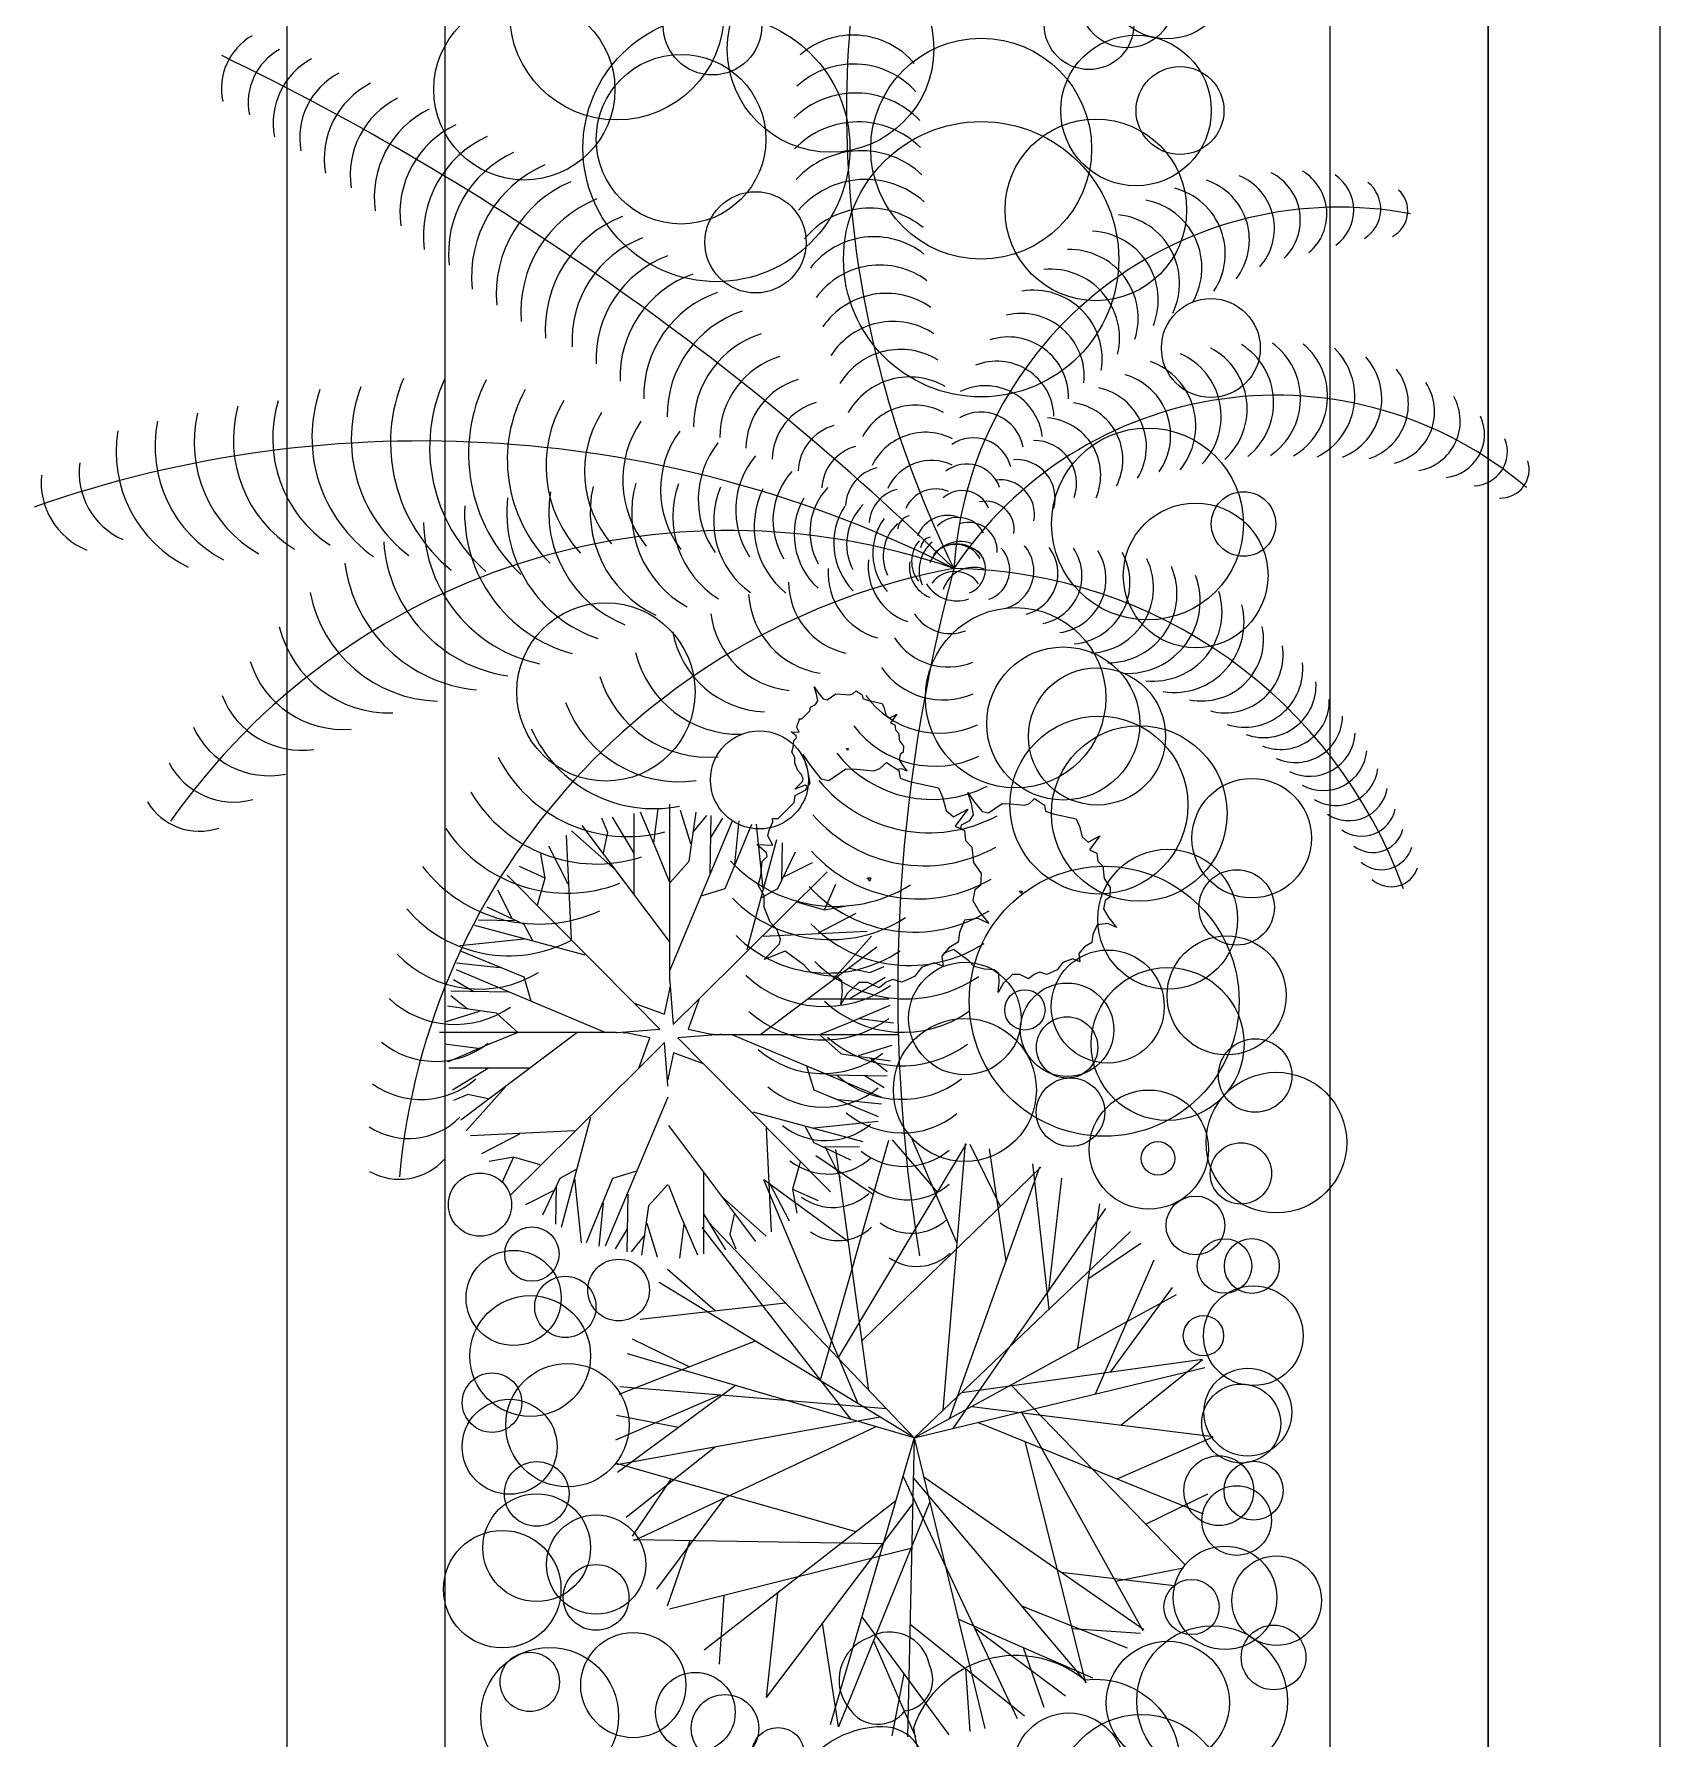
# Model space of a CAD drawing. Header units: millimetres. Extents: x 23333 to 28359, y 14545 to 18213.
# Drawn here: x 27366.36 to 27413.73, y 17087.8 to 17137.46 of the extents above; entities that cross this region are included whole.
import ezdxf

# ---------------------------------------------------------------- set-up
doc = ezdxf.new("R2010")
doc.units = ezdxf.units.MM
for name, color, linetype, lineweight in [('A-FURN', 9, 'Continuous', 13), ('VEGETAZIONE', 94, 'Continuous', 5), ('vetro', 140, 'Continuous', 15)]:
    doc.layers.add(name, color=color, linetype=linetype, lineweight=lineweight)

msp = doc.modelspace()

# ---------------------------------------------------------------- linework, layer by layer
at = {"layer": 'A-FURN'}
for p, q in [((27373.731, 16967.564), (27373.731, 17305.331)), ((27408.731, 16967.564), (27408.731, 17305.331)), ((27378.334, 16972.17), (27378.334, 17300.728)), ((27404.128, 16972.17), (27404.128, 17300.728))]:
    msp.add_line(p, q, dxfattribs=at)
at = {"layer": 'VEGETAZIONE'}
for p, q in [((27384.546, 17113.585), (27384.025, 17114.797)), ((27384.416, 17113.905), (27384.546, 17114.891)), ((27384.881, 17109.889), (27384.881, 17115.03)), ((27385.497, 17113.873), (27385.194, 17114.851)), ((27385.451, 17113.368), (27385.655, 17114.802)), ((27384.872, 17111.031), (27382.33, 17114.412)), ((27383.08, 17114.208), (27382.901, 17114.622)), ((27383.846, 17113.602), (27383.21, 17114.652)), ((27383.846, 17112.389), (27383.846, 17114.762)), ((27384.891, 17110.207), (27386.71, 17114.541)), ((27385.561, 17114.215), (27385.958, 17114.704)), ((27386.057, 17113.026), (27386.086, 17114.704)), ((27386.069, 17114.036), (27386.424, 17114.623)), ((27386.5, 17112.57), (27387.27, 17114.444)), ((27386.774, 17113.287), (27386.902, 17114.541)), ((27387.602, 17112.57), (27387.41, 17114.444)), ((27381.923, 17112.704), (27381.353, 17113.806)), ((27382.021, 17111.095), (27381.874, 17114.127)), ((27383.308, 17113.107), (27382.021, 17114.255)), ((27382.949, 17113.614), (27383.08, 17114.208)), ((27387.141, 17110.794), (27387.998, 17114.004)), ((27388.144, 17112.798), (27388.162, 17113.906)), ((27381.255, 17112.879), (27381.124, 17113.585)), ((27384.872, 17112.768), (27384.546, 17113.585)), ((27384.891, 17112.749), (27385.451, 17113.368)), ((27388.033, 17112.57), (27388.541, 17113.645)), ((27388.226, 17112.928), (27389.036, 17113.336)), ((27383.846, 17109.23), (27380.147, 17112.961)), ((27380.505, 17113.217), (27380.505, 17113.217)), ((27381.255, 17112.879), (27380.505, 17113.217)), ((27381.027, 17112.098), (27381.255, 17112.879)), ((27385.736, 17109.36), (27389.468, 17113.059)), ((27380.277, 17111.719), (27379.87, 17112.529)), ((27385.8, 17112.358), (27386.5, 17112.57)), ((27387.555, 17112.309), (27388.033, 17112.57)), ((27389.386, 17111.95), (27389.724, 17112.7)), ((27389.724, 17112.7), (27389.724, 17112.7)), ((27380.636, 17111.527), (27379.56, 17112.034)), ((27388.605, 17112.179), (27389.386, 17111.95)), ((27389.211, 17111.282), (27390.313, 17111.853)), ((27389.386, 17111.95), (27390.091, 17112.081)), ((27382.412, 17110.635), (27379.202, 17111.492)), ((27380.407, 17111.637), (27379.299, 17111.655)), ((27380.896, 17111.049), (27380.636, 17111.527)), ((27387.602, 17111.185), (27390.634, 17111.331)), ((27380.636, 17111.095), (27378.762, 17110.903)), ((27387.538, 17108.333), (27390.919, 17110.875)), ((27389.613, 17109.897), (27390.762, 17111.185)), ((27379.919, 17110.267), (27378.664, 17110.396)), ((27380.636, 17109.993), (27378.762, 17110.763)), ((27390.715, 17110.125), (27391.129, 17110.305)), ((27379.169, 17109.562), (27378.582, 17109.918)), ((27382.998, 17108.384), (27378.664, 17110.203)), ((27380.847, 17109.294), (27380.636, 17109.993)), ((27384.883, 17109.853), (27384.984, 17108.61)), ((27390.109, 17109.36), (27391.158, 17109.995)), ((27390.12, 17110.256), (27390.715, 17110.125)), ((27380.179, 17109.55), (27378.501, 17109.579)), ((27378.99, 17109.055), (27378.501, 17109.451)), ((27384.726, 17108.909), (27384.872, 17109.594)), ((27384.984, 17108.61), (27385.736, 17109.36)), ((27385.736, 17109.36), (27385.416, 17108.48)), ((27388.896, 17109.36), (27391.269, 17109.36)), ((27379.332, 17108.991), (27378.354, 17108.687)), ((27379.837, 17108.944), (27378.403, 17109.148)), ((27380.456, 17108.384), (27379.837, 17108.944)), ((27384.595, 17108.478), (27383.846, 17109.23)), ((27383.846, 17109.23), (27384.726, 17108.909)), ((27390.091, 17108.659), (27391.304, 17109.18)), ((27383.316, 17108.375), (27378.175, 17108.375)), ((27382.174, 17108.366), (27378.793, 17105.824)), ((27380.437, 17108.366), (27379.621, 17108.04)), ((27383.352, 17108.376), (27384.595, 17108.478)), ((27384.296, 17108.219), (27383.611, 17108.365)), ((27386.36, 17108.322), (27385.117, 17108.221)), ((27385.416, 17108.48), (27386.1, 17108.334)), ((27386.193, 17108.324), (27391.537, 17108.324)), ((27389.275, 17108.333), (27390.091, 17108.659)), ((27390.412, 17108.789), (27391.397, 17108.659)), ((27379.3, 17107.909), (27378.315, 17108.04)), ((27379.621, 17108.04), (27378.408, 17107.518)), ((27383.976, 17107.339), (27384.296, 17108.219)), ((27384.728, 17108.089), (27383.976, 17107.339)), ((27384.829, 17106.845), (27384.728, 17108.089)), ((27385.117, 17108.221), (27385.866, 17107.469)), ((27386.714, 17108.314), (27391.048, 17106.495)), ((27389.256, 17108.314), (27389.875, 17107.755)), ((27390.38, 17107.708), (27391.358, 17108.011)), ((27380.816, 17107.339), (27378.443, 17107.339)), ((27379.603, 17107.339), (27378.554, 17106.703)), ((27383.976, 17107.339), (27380.244, 17103.64)), ((27384.986, 17107.79), (27384.84, 17107.105)), ((27385.866, 17107.469), (27384.986, 17107.79)), ((27385.866, 17107.469), (27389.565, 17103.738)), ((27388.865, 17107.405), (27389.076, 17106.705)), ((27389.875, 17107.755), (27391.309, 17107.551)), ((27390.722, 17107.644), (27391.211, 17107.247)), ((27389.533, 17107.148), (27391.211, 17107.119)), ((27390.543, 17107.137), (27391.13, 17106.781)), ((27378.997, 17106.573), (27378.583, 17106.394)), ((27380.099, 17106.801), (27378.95, 17105.514)), ((27379.591, 17106.443), (27378.997, 17106.573)), ((27384.821, 17106.492), (27383.002, 17102.157)), ((27389.076, 17106.705), (27390.95, 17105.936)), ((27389.793, 17106.431), (27391.048, 17106.303)), ((27382.571, 17105.905), (27381.714, 17102.695)), ((27387.3, 17106.064), (27390.51, 17105.207)), ((27382.11, 17105.514), (27379.078, 17105.367)), ((27380.501, 17105.416), (27379.399, 17104.846)), ((27384.84, 17105.667), (27387.382, 17102.286)), ((27387.691, 17105.603), (27387.838, 17102.572)), ((27388.816, 17105.65), (27389.076, 17105.172)), ((27389.076, 17105.603), (27390.95, 17105.796)), ((27389.076, 17105.172), (27390.152, 17104.665)), ((27389.27, 17098.265), (27391.26, 17105.241)), ((27389.304, 17105.061), (27390.413, 17105.044)), ((27389.435, 17104.98), (27389.842, 17104.169)), ((27390.686, 17097.952), (27389.716, 17104.966)), ((27389.802, 17098.916), (27393.53, 17105.139)), ((27392.687, 17103.732), (27391.367, 17105.25)), ((27393.257, 17102.234), (27391.946, 17105.273)), ((27392.852, 17097.374), (27393.499, 17105.145)), ((27394.519, 17103.312), (27393.636, 17105.12)), ((27394.681, 17101.718), (27394.201, 17104.992)), ((27380.326, 17104.748), (27379.621, 17104.618)), ((27380.326, 17104.748), (27379.988, 17103.999)), ((27381.107, 17104.52), (27380.326, 17104.748)), ((27382.157, 17104.39), (27381.679, 17104.129)), ((27388.685, 17104.601), (27388.457, 17103.819)), ((27390.81, 17103.664), (27389.141, 17104.788)), ((27390.485, 17099.407), (27395.697, 17104.453)), ((27393.032, 17097.128), (27395.668, 17104.466)), ((27395.936, 17100.317), (27395.462, 17104.558)), ((27379.988, 17103.999), (27379.988, 17103.999)), ((27381.679, 17104.129), (27381.171, 17103.053)), ((27381.568, 17103.901), (27381.55, 17102.793)), ((27382.11, 17104.129), (27382.302, 17102.255)), ((27383.212, 17104.129), (27382.442, 17102.255)), ((27383.912, 17104.341), (27383.212, 17104.129)), ((27384.821, 17103.95), (27384.261, 17103.33)), ((27384.84, 17103.93), (27385.166, 17103.114)), ((27385.866, 17104.309), (27385.866, 17101.936)), ((27390.373, 17097.563), (27387.62, 17104.087)), ((27390.087, 17102.284), (27387.623, 17104.089)), ((27387.789, 17103.994), (27388.359, 17102.892)), ((27395.923, 17100.85), (27396.307, 17104.137)), ((27381.486, 17103.77), (27380.676, 17103.363)), ((27382.938, 17103.412), (27382.81, 17102.157)), ((27383.655, 17103.673), (27383.626, 17101.994)), ((27386.404, 17103.592), (27387.691, 17102.443)), ((27388.457, 17103.819), (27388.588, 17103.114)), ((27388.457, 17103.819), (27389.207, 17103.481)), ((27389.207, 17103.481), (27389.207, 17103.481)), ((27396.772, 17099.173), (27397.413, 17103.392)), ((27384.261, 17103.33), (27384.057, 17101.896)), ((27385.166, 17103.114), (27385.687, 17101.901)), ((27385.866, 17103.096), (27386.502, 17102.047)), ((27392.007, 17096.568), (27385.997, 17102.865)), ((27386.762, 17103.085), (27386.632, 17102.49)), ((27393.142, 17096.844), (27397.588, 17103.25)), ((27383.643, 17102.662), (27383.288, 17102.076)), ((27384.151, 17102.483), (27383.754, 17101.994)), ((27384.215, 17102.825), (27384.518, 17101.848)), ((27385.296, 17102.793), (27385.166, 17101.808)), ((27390.171, 17097.106), (27385.824, 17102.695)), ((27386.632, 17102.49), (27386.811, 17102.076)), ((27392.007, 17096.568), (27398.305, 17102.578)), ((27397.082, 17101.215), (27398.607, 17102.245)), ((27386.205, 17100.267), (27384.816, 17101.473)), ((27397.284, 17097.851), (27398.995, 17101.761)), ((27392.007, 17096.568), (27384.572, 17101.095)), ((27397.724, 17098.488), (27399.529, 17100.952)), ((27388.258, 17100.496), (27384.017, 17100.022)), ((27392.007, 17096.568), (27399.646, 17100.744)), ((27387.369, 17099.392), (27383.395, 17097.837)), ((27385.446, 17098.639), (27383.791, 17099.445)), ((27392.007, 17096.568), (27383.653, 17099.016)), ((27392.007, 17096.568), (27400.467, 17098.624)), ((27393.392, 17097.889), (27400.406, 17098.859)), ((27398.026, 17096.943), (27400.407, 17098.856)), ((27386.797, 17098.095), (27383.36, 17095.564)), ((27391.201, 17097.412), (27383.431, 17098.059)), ((27394.847, 17098.09), (27399.893, 17092.878)), ((27386.341, 17097.817), (27383.302, 17096.506)), ((27393.686, 17097.486), (27400.713, 17096.607)), ((27385.133, 17096.87), (27383.326, 17097.22)), ((27391.01, 17097.175), (27383.337, 17095.789)), ((27390.887, 17096.896), (27383.834, 17093.571)), ((27393.867, 17097.02), (27400.427, 17094.353)), ((27395.144, 17097.303), (27398.669, 17090.963)), ((27392.007, 17096.568), (27389.559, 17088.213)), ((27392.007, 17096.568), (27391.805, 17087.864)), ((27392.007, 17096.568), (27394.064, 17088.108)), ((27395.227, 17096.467), (27396.991, 17089.43)), ((27397.918, 17095.373), (27400.713, 17096.604)), ((27386.211, 17096.308), (27383.615, 17094.255)), ((27390.31, 17093.83), (27383.334, 17095.82)), ((27391.679, 17095.447), (27395.004, 17088.394)), ((27392.283, 17095.433), (27398.69, 17090.988)), ((27384.911, 17095.37), (27383.787, 17093.702)), ((27391.98, 17095.4), (27397.018, 17089.448)), ((27398.752, 17094.057), (27400.56, 17094.94)), ((27386.476, 17094.816), (27384.499, 17092.162)), ((27391.469, 17094.732), (27385.88, 17090.384)), ((27391.963, 17094.655), (27387.689, 17089.009)), ((27392.46, 17094.708), (27389.793, 17088.148)), ((27391.076, 17093.484), (27383.823, 17093.601)), ((27385.463, 17093.574), (27384.809, 17091.672)), ((27391.906, 17093.348), (27384.87, 17091.584)), ((27396.29, 17092.653), (27399.577, 17092.268)), ((27397.872, 17092.397), (27399.847, 17092.782)), ((27386.461, 17091.983), (27386.321, 17089.975)), ((27388.017, 17092.046), (27387.686, 17089.01)), ((27395.131, 17091.678), (27398.206, 17090.455)), ((27389.324, 17091.168), (27389.789, 17088.149)), ((27390.48, 17091.357), (27393.011, 17087.92)), ((27391.881, 17091.139), (27395.215, 17088.474)), ((27393.29, 17091.291), (27397.2, 17089.58)), ((27393.759, 17091.036), (27396.413, 17089.059)), ((27396.593, 17091.021), (27398.6, 17090.882)), ((27390.813, 17090.657), (27392.044, 17087.862)), ((27395.183, 17090.463), (27395.783, 17088.723)), ((27391.705, 17089.694), (27391.355, 17087.887)), ((27393.495, 17089.849), (27393.624, 17088.013))]:
    msp.add_line(p, q, dxfattribs=at)
for points in [[(27388.896, 17115.538), (27388.83, 17115.587), (27388.528, 17115.465), (27388.748, 17115.691), (27388.764, 17115.755), (27388.716, 17115.899), (27388.612, 17116.01), (27388.524, 17116.226), (27388.524, 17116.394), (27388.437, 17116.546), (27388.479, 17116.682), (27388.497, 17116.89), (27388.572, 17116.963), (27388.561, 17117.019), (27388.417, 17117.138), (27388.655, 17117.132), (27388.58, 17117.267), (27388.6, 17117.348), (27388.654, 17117.468), (27388.649, 17117.516), (27388.732, 17117.517), (27388.962, 17117.75), (27388.979, 17117.855), (27389.131, 17117.936), (27389.198, 17118.04), (27389.156, 17118.24), (27389.091, 17118.448), (27389.195, 17118.297), (27389.352, 17118.097), (27389.47, 17118.074), (27389.718, 17118.244), (27389.872, 17118.237), (27390.123, 17118.214), (27390.213, 17118.247), (27390.309, 17118.336), (27390.486, 17118.217), (27390.508, 17118.105), (27390.645, 17118.058), (27391.067, 17117.964), (27391.125, 17117.828), (27391.177, 17117.637), (27391.286, 17117.541), (27391.495, 17117.655), (27391.31, 17117.405), (27391.443, 17117.342), (27391.457, 17117.198), (27391.549, 17117.102), (27391.577, 17116.878), (27391.687, 17116.719), (27391.677, 17116.542), (27391.595, 17116.478), (27391.566, 17116.326), (27391.659, 17116.166), (27391.797, 17115.991), (27391.642, 17116.062), (27391.492, 17116.042)], [(27393.362, 17114.287), (27393.385, 17114.425), (27393.628, 17114.554), (27393.735, 17114.722), (27393.668, 17115.042), (27393.564, 17115.374), (27393.729, 17115.132), (27393.981, 17114.813), (27394.17, 17114.776), (27394.566, 17115.047), (27394.814, 17115.036), (27395.214, 17115), (27395.359, 17115.052), (27395.512, 17115.194), (27395.795, 17115.004), (27395.831, 17114.825), (27396.05, 17114.749), (27396.726, 17114.6), (27396.818, 17114.383), (27396.901, 17114.076), (27397.075, 17113.923), (27397.409, 17114.104), (27397.114, 17113.705), (27397.327, 17113.604), (27397.35, 17113.374), (27397.497, 17113.221), (27397.541, 17112.862), (27397.716, 17112.607), (27397.7, 17112.325), (27397.57, 17112.222), (27397.523, 17111.978), (27397.672, 17111.723), (27397.894, 17111.442), (27397.644, 17111.556), (27397.331, 17111.515), (27397.209, 17111.233), (27397.179, 17111.002), (27396.963, 17110.872), (27396.797, 17110.679), (27396.83, 17110.436), (27396.627, 17110.524), (27396.338, 17110.42), (27396.166, 17110.201), (27395.87, 17110.071), (27395.661, 17110.133), (27395.5, 17110.068), (27395.337, 17109.939), (27395.078, 17110.066), (27394.866, 17110.064), (27394.592, 17109.806), (27394.45, 17109.549), (27394.483, 17109.844), (27394.466, 17110.1), (27394.333, 17110.202), (27394.048, 17110.226), (27393.75, 17110.301), (27393.593, 17110.466), (27393.146, 17110.796), (27392.859, 17110.68)]]:
    msp.add_lwpolyline(points, dxfattribs=at)
for points in [[(27393.569, 17114.886), (27393.2, 17114.387), (27393.466, 17114.26), (27393.495, 17113.972), (27393.679, 17113.781), (27393.734, 17113.333), (27393.953, 17113.014), (27393.933, 17112.662), (27393.769, 17112.532), (27393.712, 17112.228), (27393.897, 17111.908), (27394.175, 17111.558), (27393.863, 17111.7), (27393.471, 17111.649), (27393.319, 17111.296), (27393.282, 17111.007), (27393.011, 17110.846), (27392.804, 17110.604), (27392.845, 17110.3), (27392.592, 17110.41), (27392.23, 17110.28), (27392.015, 17110.006), (27391.645, 17109.844), (27391.384, 17109.922), (27391.183, 17109.841), (27390.979, 17109.679), (27390.655, 17109.837), (27390.39, 17109.836), (27390.048, 17109.513), (27389.87, 17109.191), (27389.911, 17109.56), (27389.89, 17109.88), (27389.723, 17110.007), (27389.368, 17110.037), (27388.995, 17110.131), (27388.798, 17110.338), (27388.239, 17110.751), (27387.636, 17110.507), (27388.076, 17110.958), (27388.107, 17111.086), (27388.012, 17111.374), (27387.803, 17111.597), (27387.628, 17112.028), (27387.628, 17112.365), (27387.454, 17112.668), (27387.537, 17112.941), (27387.573, 17113.358), (27387.724, 17113.503), (27387.702, 17113.615), (27387.414, 17113.853), (27387.889, 17113.84), (27387.741, 17114.112), (27387.78, 17114.272), (27387.888, 17114.513), (27387.879, 17114.609), (27388.044, 17114.61), (27388.504, 17115.078), (27388.539, 17115.286), (27388.842, 17115.448), (27388.976, 17115.657), (27388.892, 17116.057), (27388.763, 17116.473), (27388.969, 17116.17), (27389.284, 17115.771), (27389.52, 17115.725), (27390.015, 17116.064), (27390.325, 17116.05), (27390.825, 17116.006), (27391.006, 17116.071), (27391.198, 17116.248), (27391.552, 17116.01), (27391.596, 17115.786), (27391.87, 17115.692), (27392.715, 17115.505), (27392.83, 17115.233), (27392.934, 17114.85), (27393.151, 17114.659)], [(27390.079, 17116.652), (27390.067, 17116.604), (27390.03, 17116.652)], [(27390.738, 17112.881), (27390.715, 17112.785), (27390.639, 17112.881)], [(27395.145, 17112.501), (27395.126, 17112.424), (27395.065, 17112.5)]]:
    msp.add_lwpolyline(points, close=True, dxfattribs=at)
for points in [[(27390.681, 17090.748, 0.520567), (27390.112, 17088.684, 0.520567), (27391.734, 17088.614, 0.520567), (27392.445, 17089.955, 0.520567)], [(27391.992, 17088.136, -0.520567), (27396.974, 17089.517, -0.520567), (27399.687, 17086.525, -0.520567), (27398.021, 17084.841, -0.520567)], [(27388.409, 17084.338, 0.520567), (27390.612, 17083.023, 0.520567), (27392.029, 17084.163, 0.520567), (27392.226, 17086.545, 0.520567), (27391.091, 17088.154, 0.520567)]]:
    msp.add_lwpolyline(points, format="xyb", close=True, dxfattribs=at)
for centre, radius in [((27383.336, 17138.089), 3.124), ((27399.368, 17139.134), 1.81), ((27389.566, 17137.033), 3.01), ((27398.202, 17138.427), 1.363), ((27386.127, 17137.708), 1.435), ((27397.097, 17137.735), 1.304), ((27380.643, 17135.85), 2.638), ((27386.241, 17134.141), 3.889), ((27393.954, 17134.125), 3.218), ((27398.467, 17135.238), 2.193), ((27385.21, 17134.403), 2.471), ((27399.747, 17135.238), 1.28), ((27393.954, 17130.906), 4.01), ((27397.296, 17132.344), 2.646), ((27387.382, 17131.398), 1.475), ((27400.647, 17128.319), 1.44), ((27398.802, 17123.193), 2.795), ((27400.204, 17121.695), 2.108), ((27401.598, 17123.193), 0.94), ((27383.021, 17118.302), 2.598), ((27394.959, 17118.13), 2.627), ((27396.347, 17117.381), 2.23), ((27397.332, 17117.003), 1.998), ((27397.386, 17115.005), 2.593), ((27398.56, 17114.759), 2.558), ((27387.496, 17115.737), 1.429), ((27401.838, 17114.041), 1.741), ((27399.389, 17111.677), 2.039), ((27397.54, 17109.289), 3.932), ((27401.398, 17112.023), 1.099), ((27401.105, 17109.46), 1.734), ((27393.479, 17108.787), 1.64), ((27397.643, 17109.135), 1.647), ((27396.46, 17108.459), 1.362), ((27399.387, 17108.043), 2.227), ((27395.228, 17109.039), 0.587), ((27396.458, 17107.944), 0.893), ((27393.479, 17106.704), 2.083), ((27401.937, 17107.125), 1.071), ((27396.557, 17106.059), 0.998), ((27402.556, 17105.172), 2.049), ((27398.84, 17104.968), 1.736), ((27399.105, 17104.712), 0.488), ((27401.521, 17104.274), 0.893), ((27379.353, 17103.365), 0.92), ((27400.198, 17102.758), 0.857), ((27380.864, 17101.925), 0.792), ((27401.045, 17101.577), 0.794), ((27401.84, 17101.577), 0.799), ((27380.332, 17100.645), 1.386), ((27383.39, 17100.876), 0.898), ((27381.838, 17100.385), 0.893), ((27401.885, 17099.546), 1.453), ((27380.816, 17098.955), 1.758), ((27400.431, 17099.546), 0.588), ((27379.703, 17097.595), 0.867), ((27381.898, 17096.94), 1.797), ((27401.724, 17097.316), 1.28), ((27401.531, 17096.986), 1.15), ((27380.215, 17096.31), 1.383), ((27400.876, 17095.032), 1.016), ((27381.004, 17094.938), 0.942), ((27401.892, 17095.032), 0.862), ((27381.004, 17093.369), 1.569), ((27401.399, 17094.162), 1.015), ((27382.735, 17092.88), 1.447), ((27380.001, 17092.162), 1.711), ((27401.06, 17091.911), 1.507), ((27402.564, 17091.828), 1.305), ((27382.735, 17091.923), 0.958), ((27400.085, 17091.644), 0.804), ((27400.683, 17088.898), 2.197), ((27402.473, 17090.172), 0.942), ((27381.382, 17088.457), 2.009), ((27383.818, 17089.367), 1.532), ((27399.393, 17088.852), 1.793), ((27380.804, 17089.462), 0.864), ((27385.628, 17088.577), 1.159), ((27386.491, 17088.11), 0.982), ((27396.508, 17086.93), 1.625), ((27398.617, 17086.007), 2.504), ((27388.035, 17087.362), 0.769)]:
    msp.add_circle(centre, radius, dxfattribs=at)
for centre, radius, start, end in [((27420.195, 17135.27), 30.162, 164.1567, 206.3219), ((27373.592, 17135.874), 1.776, 119.6151, 191.9704), ((27390.218, 17135.092), 2.344, 40.4014, 131.0983), ((27336.314, 17063.445), 81.535, 45.79693, 64.18022), ((27374.374, 17135.466), 1.776, 118.9945, 191.3497), ((27375.458, 17134.87), 2.131, 118.3738, 190.729), ((27376.23, 17134.442), 2.131, 117.7531, 190.1083), ((27390.242, 17134.154), 2.438, 42.0167, 132.7137), ((27377.299, 17133.819), 2.486, 117.1324, 189.4876), ((27390.299, 17133.17), 2.578, 43.6321, 134.3291), ((27378.059, 17133.371), 2.486, 116.5117, 188.867), ((27379.113, 17132.723), 2.841, 115.891, 188.2463), ((27379.861, 17132.255), 2.841, 115.2703, 187.6256), ((27390.37, 17132.328), 2.578, 45.2475, 135.9445), ((27380.898, 17131.58), 3.196, 114.6496, 187.0049), ((27381.633, 17131.093), 3.196, 114.0289, 186.3842), ((27382.654, 17130.393), 3.551, 113.4082, 185.7635), ((27390.465, 17131.488), 2.578, 46.8629, 137.5599), ((27383.376, 17129.888), 3.551, 112.7876, 185.1428), ((27390.584, 17130.652), 2.578, 48.4783, 139.1753), ((27399.932, 17131.463), 1.838, 322.0869, 71.3477), ((27400.829, 17131.797), 1.67, 318.0452, 67.306), ((27401.709, 17132.047), 1.545, 314.0036, 63.2644), ((27402.565, 17132.22), 1.462, 309.9619, 59.2227), ((27403.556, 17132.334), 1.253, 305.9202, 55.181), ((27384.093, 17129.374), 3.551, 112.1669, 184.5221), ((27399.104, 17131.073), 1.963, 326.1286, 75.3894), ((27404.595, 17132.364), 1.002, 301.8786, 51.1394), ((27405.55, 17132.308), 0.835, 297.8369, 47.0977), ((27390.696, 17129.956), 2.438, 50.0937, 140.7906), ((27404.385, 17121.176), 11.247, 79.334, 176.3334), ((27397.729, 17130.21), 2.005, 334.2119, 83.4727), ((27398.382, 17130.657), 2.005, 330.1702, 79.431), ((27384.804, 17128.852), 3.551, 111.5462, 183.9014), ((27397.109, 17129.718), 2.005, 338.2536, 87.5144), ((27385.229, 17128.541), 3.196, 110.9255, 183.2807), ((27390.835, 17129.218), 2.344, 51.7091, 142.406), ((27396.525, 17129.184), 2.005, 342.2952, 91.556), ((27385.932, 17128.007), 3.196, 110.3048, 182.6601), ((27391.004, 17128.438), 2.297, 53.3244, 144.0214), ((27386.628, 17127.466), 3.196, 109.6841, 182.0394), ((27395.98, 17128.61), 2.005, 346.3369, 95.5977), ((27387.319, 17126.917), 3.196, 109.0634, 181.4187), ((27391.195, 17127.662), 2.25, 54.9398, 145.6368), ((27395.477, 17127.999), 2.005, 350.3786, 99.6394), ((27388.003, 17126.361), 3.196, 108.4427, 180.798), ((27395.121, 17127.487), 1.838, 354.4202, 103.681), ((27388.413, 17126.029), 2.841, 107.822, 180.1773), ((27391.391, 17126.936), 2.156, 56.5552, 147.2522), ((27391.604, 17126.216), 2.063, 58.1706, 148.8676), ((27394.745, 17126.887), 1.754, 358.4619, 107.7227), ((27399.7, 17126.552), 2.005, 312.5281, 61.7889), ((27400.472, 17126.726), 2.005, 308.4865, 57.7473), ((27401.254, 17126.845), 2.005, 304.4448, 53.7056), ((27402.043, 17126.908), 2.005, 300.4031, 49.6639), ((27402.876, 17126.912), 1.963, 296.3615, 45.6223), ((27388.822, 17125.697), 2.486, 107.2014, 179.5566), ((27394.408, 17126.266), 1.67, 2.5036, 111.7644), ((27398.202, 17126.044), 2.005, 320.6115, 69.8723), ((27398.942, 17126.325), 2.005, 316.5698, 65.8306), ((27403.789, 17126.839), 1.838, 292.3198, 41.5806), ((27404.733, 17126.684), 1.67, 288.2781, 37.5389), ((27379.875, 17125.666), 4.273, 159.0843, 232.5995), ((27381.553, 17125.57), 4.807, 157.1676, 230.6829), ((27382.692, 17125.421), 4.807, 155.251, 228.7662), ((27383.826, 17125.233), 4.807, 153.3343, 226.8495), ((27389.23, 17125.362), 2.131, 106.5807, 178.9359), ((27391.871, 17125.413), 2.063, 59.786, 150.483), ((27394.074, 17125.55), 1.67, 6.5452, 115.806), ((27397.638, 17125.776), 1.838, 324.6531, 73.9139), ((27405.621, 17126.464), 1.545, 284.2365, 33.4973), ((27377.05, 17125.687), 3.739, 162.9176, 236.4329), ((27378.729, 17125.721), 4.273, 161.001, 234.5162), ((27384.421, 17125.065), 4.273, 151.4176, 224.9329), ((27385.013, 17124.895), 3.739, 149.501, 223.0162), ((27389.637, 17125.026), 1.776, 105.96, 178.3152), ((27402.547, 17115.698), 11.247, 49.5669, 146.5663), ((27396.414, 17125.07), 1.67, 332.7365, 81.9973), ((27397.015, 17125.442), 1.754, 328.6948, 77.9556), ((27406.45, 17126.189), 1.462, 280.1948, 29.4556), ((27374.762, 17125.569), 3.739, 166.751, 240.2662), ((27375.905, 17125.647), 3.739, 164.8343, 238.3495), ((27385.602, 17124.722), 3.205, 147.5843, 221.0995), ((27392.029, 17124.919), 1.735, 61.4014, 152.0983), ((27393.945, 17125.201), 1.253, 10.5869, 119.8477), ((27395.768, 17124.615), 1.67, 336.7781, 86.0389), ((27407.367, 17125.796), 1.253, 276.1531, 25.4139), ((27372.487, 17125.298), 3.739, 170.5843, 244.0995), ((27373.622, 17125.453), 3.739, 168.6676, 242.1829), ((27386.554, 17124.471), 3.044, 145.6676, 219.1829), ((27387.498, 17124.194), 2.884, 143.751, 217.2662), ((27390.042, 17124.689), 1.421, 105.3393, 177.6945), ((27392.332, 17124.129), 1.735, 63.0167, 153.7137), ((27393.725, 17124.575), 1.128, 14.6286, 123.8894), ((27377.666, 17091.44), 34.171, 63.0343, 109.3216), ((27388.382, 17123.904), 2.671, 141.8343, 215.3495), ((27390.626, 17124.177), 1.314, 104.7186, 177.0738), ((27395.483, 17124.375), 1.253, 340.8198, 90.0806), ((27408.284, 17125.305), 1.002, 272.1115, 21.3723), ((27369.81, 17124.692), 2.136, 172.501, 246.0162), ((27389.259, 17123.592), 2.457, 139.9176, 213.4329), ((27390.025, 17123.293), 2.136, 138.001, 211.5162), ((27391.205, 17123.66), 1.207, 104.0979, 176.4532), ((27392.509, 17123.641), 1.406, 64.6321, 155.3291), ((27393.542, 17123.937), 1.002, 18.6702, 127.931), ((27394.981, 17123.941), 1.128, 344.8615, 94.1223), ((27409.085, 17124.784), 0.835, 268.0698, 17.3306), ((27368.702, 17124.41), 2.136, 174.4176, 247.9329), ((27385.898, 17123.554), 3.333, 167.2647, 244.6596), ((27386.891, 17123.513), 3.12, 163.9011, 241.296), ((27387.807, 17123.414), 2.836, 160.5374, 237.9324), ((27388.713, 17123.278), 2.553, 157.1738, 234.5687), ((27389.821, 17123.117), 2.482, 153.8102, 231.2051), ((27390.835, 17122.96), 1.869, 136.0843, 209.5995), ((27392.624, 17123.277), 0.938, 66.2475, 156.9445), ((27394.505, 17123.478), 1.002, 348.9031, 98.1639), ((27383.156, 17123.523), 4.255, 177.3556, 254.7505), ((27384.032, 17123.551), 3.9, 173.992, 251.3869), ((27384.901, 17123.548), 3.546, 170.6284, 248.0233), ((27390.633, 17122.897), 2.127, 150.4465, 227.8415), ((27391.645, 17122.637), 1.986, 147.0829, 224.4778), ((27391.637, 17122.607), 1.602, 134.1676, 207.6829), ((27391.754, 17123.163), 1.065, 103.4772, 175.8325), ((27393.402, 17123.33), 0.835, 22.7119, 131.9727), ((27394.082, 17123.021), 0.835, 352.9448, 102.2056), ((27381.965, 17123.285), 4.255, 180.7193, 258.1142), ((27392.5, 17122.343), 1.702, 143.7193, 221.1142), ((27391.952, 17123.017), 0.426, 102.8565, 175.2118), ((27392.973, 17122.505), 0.938, 67.8629, 158.5599), ((27393.277, 17122.551), 0.835, 26.7536, 136.0144), ((27393.587, 17122.407), 0.835, 356.9865, 106.2473), ((27386.615, 17103.127), 19.877, 70.7737, 144.979), ((27392.382, 17122.259), 1.282, 132.251, 205.7662), ((27392.545, 17122.463), 0.355, 102.2358, 174.5911), ((27380.79, 17122.977), 4.255, 184.0829, 261.4778), ((27392.873, 17122.103), 0.945, 140.3556, 217.7505), ((27393.214, 17121.848), 1.068, 130.3343, 203.8495), ((27393.344, 17121.743), 0.938, 69.4783, 160.1753), ((27393.208, 17121.764), 0.835, 30.7952, 140.056), ((27393.244, 17121.672), 0.938, 39.7112, 130.4082), ((27393.324, 17121.881), 0.756, 292.6963, 46.0431), ((27393.87, 17121.86), 0.915, 289.8392, 43.186), ((27394.355, 17121.827), 1.134, 286.982, 40.3288), ((27394.962, 17121.757), 1.229, 284.1249, 37.4717), ((27395.474, 17121.684), 1.418, 281.2677, 34.6145), ((27396.018, 17121.585), 1.573, 278.4106, 31.7574), ((27396.49, 17121.491), 1.8, 275.5535, 28.9003), ((27379.636, 17122.601), 4.255, 187.4465, 264.8415), ((27396.797, 17102.354), 19.877, 100.5408, 174.7461), ((27391.477, 17121.786), 1.986, 176.85, 254.2449), ((27392.364, 17121.956), 1.702, 173.4864, 250.8813), ((27438.661, 17109.58), 47.137, 164.8546, 189.4139), ((27392.808, 17121.933), 0.945, 170.1227, 247.5176), ((27393.194, 17120.975), 0.835, 34.8369, 144.0977), ((27393.736, 17120.991), 0.938, 71.0937, 161.7906), ((27392.955, 17107.745), 14.152, 19.8929, 89.1654), ((27397.072, 17121.337), 1.905, 272.6963, 26.0431), ((27397.649, 17121.16), 2.011, 269.8392, 23.186), ((27390.47, 17121.51), 2.127, 180.2136, 257.6086), ((27393.245, 17121.984), 1.03, 211.1017, 289.8411), ((27398.218, 17120.959), 2.117, 266.982, 20.3288), ((27398.961, 17120.626), 2.011, 264.1249, 17.4717), ((27378.233, 17121.93), 3.9, 190.8102, 268.2051), ((27389.655, 17121.297), 2.482, 183.5773, 260.9722), ((27399.571, 17120.327), 2.042, 261.2677, 14.6145), ((27388.613, 17120.887), 2.553, 186.9409, 264.3358), ((27393.057, 17121.235), 1.236, 212.2922, 291.0316), ((27376.721, 17121.008), 3.319, 194.1738, 271.5687), ((27387.759, 17120.555), 2.836, 190.3045, 267.6995), ((27392.999, 17120.913), 1.887, 213.4827, 292.2221), ((27400.384, 17119.838), 1.8, 258.4106, 11.7574), ((27386.915, 17120.186), 3.12, 193.6682, 271.0631), ((27401.06, 17119.386), 1.694, 255.5535, 8.9003), ((27375.358, 17120.046), 2.836, 197.5374, 274.9324), ((27386.033, 17119.729), 3.333, 197.0318, 274.4267), ((27392.848, 17120.256), 2.19, 214.6732, 293.4125), ((27401.63, 17118.967), 1.694, 252.6963, 6.0431), ((27402.189, 17118.495), 1.524, 250.4236, 3.7704), ((27374.157, 17119.084), 2.482, 200.9011, 278.296), ((27385.171, 17119.229), 3.546, 200.3954, 277.7904), ((27392.741, 17119.753), 2.654, 215.8637, 294.603), ((27402.681, 17118.043), 1.418, 248.1509, 1.4977), ((27373.2, 17118.269), 2.411, 204.2647, 281.6596), ((27392.603, 17119.094), 2.957, 217.0541, 295.7935), ((27403.113, 17117.614), 1.371, 245.8781, 359.2249), ((27384.415, 17118.801), 3.9, 203.7591, 281.154), ((27403.526, 17117.166), 1.323, 243.6054, 356.9522), ((27383.668, 17118.341), 4.255, 207.1227, 284.5176), ((27392.523, 17118.706), 3.538, 218.2446, 296.984), ((27403.919, 17116.702), 1.276, 241.3327, 354.6795), ((27372.179, 17117.219), 2.127, 207.6284, 285.0233), ((27404.292, 17116.221), 1.229, 239.06, 352.4067), ((27382.753, 17117.543), 4.255, 210.4864, 287.8813), ((27392.449, 17118.368), 4.17, 219.4351, 298.1744), ((27404.669, 17115.684), 1.134, 236.7872, 350.134), ((27371.181, 17116.013), 1.773, 210.992, 288.3869), ((27405.042, 17115.095), 0.998, 234.5145, 347.8613), ((27381.886, 17116.693), 4.255, 213.85, 291.2449), ((27392.29, 17117.5), 4.265, 220.6256, 299.3649), ((27405.366, 17114.529), 0.907, 232.2418, 345.5886), ((27405.619, 17114.045), 0.923, 229.969, 343.3158), ((27389.7, 17116.224), 4.17, 223.0065, 301.7459), ((27392.123, 17116.441), 4.17, 221.816, 300.5554), ((27381.07, 17115.793), 4.255, 217.2136, 294.6086), ((27405.899, 17113.441), 0.817, 227.6963, 341.0431), ((27389.573, 17115.084), 4, 224.197, 302.9363), ((27391.991, 17115.473), 4.17, 223.0065, 301.7459), ((27380.186, 17114.515), 3.9, 220.5773, 297.9722), ((27391.864, 17114.332), 4, 224.197, 302.9363), ((27389.471, 17113.895), 3.784, 225.3875, 304.1268), ((27379.331, 17112.963), 3.319, 223.9409, 301.3358), ((27391.762, 17113.143), 3.784, 225.3875, 304.1268), ((27385.324, 17109.889), 0.442, 180, 184.6649), ((27389.388, 17112.466), 3.33, 226.5779, 305.3173), ((27378.625, 17111.451), 2.836, 227.3045, 304.6995), ((27384.439, 17109.686), 0.442, 347.9659, 0), ((27389.351, 17111.379), 3.219, 227.7684, 306.5078), ((27391.679, 17111.714), 3.33, 226.5779, 305.3173), ((27383.316, 17108.817), 0.442, 270, 274.6649), ((27383.519, 17107.932), 0.442, 77.9659, 90), ((27386.193, 17108.766), 0.442, 257.9659, 270), ((27386.396, 17107.882), 0.442, 90, 94.6649), ((27378.06, 17110.02), 2.482, 230.6682, 308.0631), ((27389.34, 17110.05), 2.868, 228.9589, 307.6983), ((27391.642, 17110.627), 3.219, 227.7684, 306.5078), ((27377.634, 17108.837), 2.411, 234.0318, 311.4267), ((27384.388, 17106.809), 0.442, 0, 4.6649), ((27385.273, 17107.013), 0.442, 167.9659, 180), ((27391.631, 17109.299), 2.868, 228.9589, 307.6983), ((27389.362, 17108.745), 2.54, 230.1494, 308.8887), ((27377.269, 17107.419), 2.127, 237.3954, 314.7904), ((27391.653, 17107.993), 2.54, 230.1494, 308.8887), ((27389.426, 17107.252), 2.022, 231.3398, 310.0792), ((27391.718, 17106.5), 2.022, 231.3398, 310.0792), ((27377.002, 17105.877), 1.773, 240.7591, 318.154), ((27389.511, 17106.109), 1.853, 232.5303, 311.2697), ((27391.802, 17105.357), 1.853, 232.5303, 311.2697), ((27389.634, 17104.828), 1.545, 233.7208, 312.4602), ((27391.925, 17104.077), 1.545, 233.7208, 312.4602), ((27389.787, 17103.72), 1.404, 234.9113, 313.6506), ((27392.078, 17102.968), 1.404, 234.9113, 313.6506)]:
    msp.add_arc(centre, radius, start, end, dxfattribs=at)
at = {"layer": 'vetro'}
for p, q in [((27408.731, 17305.331), (27408.731, 16967.564)), ((27413.731, 17305.331), (27413.731, 16967.564))]:
    msp.add_line(p, q, dxfattribs=at)

doc.saveas('drawing.dxf')
